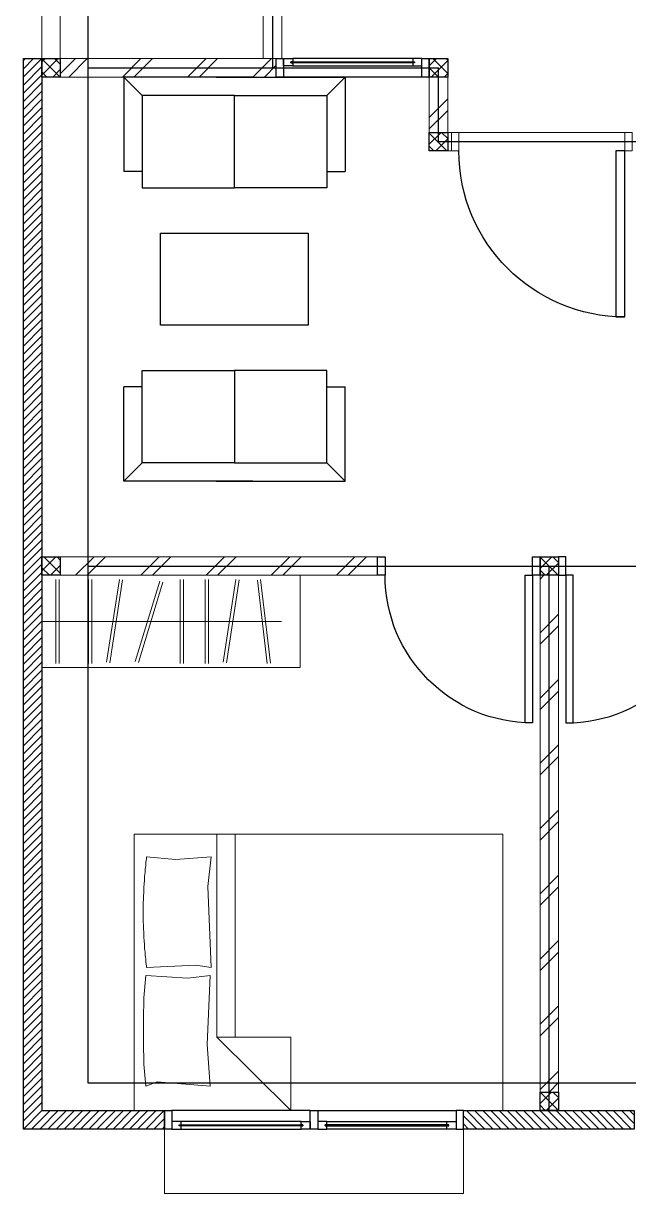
# Model space of a CAD drawing. Header units: millimetres. Extents: x -324 to 75, y -297 to 70.
# Drawn here: x -85.46 to -82.18, y 40.18 to 46.52 of the extents above; entities that cross this region are included whole.
import ezdxf

# ---------------------------------------------------------------- set-up
doc = ezdxf.new("R2010")
doc.units = ezdxf.units.MM
doc.layers.get('defpoints').update_dxf_attribs({"color": 1})
for name, color, linetype, lineweight in [('ars', 11, 'Continuous', 0), ('KOL', 1, 'Continuous', 30), ('KOLOM', 4, 'Continuous', 9), ('lan', 7, 'Continuous', 15), ('tem', 5, 'Continuous', 20)]:
    doc.layers.add(name, color=color, linetype=linetype, lineweight=lineweight)
doc.layers.add('as', color=1, linetype='Continuous', plot=False)
doc.layers.add('FURNITURE', color=68, linetype='Continuous')
doc.layers.add('Kusen', color=30, linetype='Continuous')
pattern_1 = [(45, (4.4428, -0.8551), (-0.1767767, 0.1767767), []), (45, (4.5053, -0.8551), (-0.1767767, 0.1767767), [])]

# ---------------------------------------------------------------- blocks, each defined once
blk = doc.blocks.new('T. J1')
at = {"layer": 'Kusen'}
for p, q in [((-0.7188, 0.1), (-0.0688, 0.1)), ((0.7212, 0.1), (0.0712, 0.1)), ((-0.0188, 0), (-0.7688, 0)), ((-0.0688, 0.06), (-0.7188, 0.06)), ((0.0212, 0), (0.7712, 0)), ((0.0712, 0.06), (0.7212, 0.06))]:
    blk.add_line(p, q, dxfattribs=at)
for points in [[(-0.8088, 0), (-0.7688, 0), (-0.7688, 0.1), (-0.8088, 0.1)], [(-0.0188, 0), (0.0212, 0), (0.0212, 0.1), (-0.0188, 0.1)], [(0.8112, 0), (0.7712, 0), (0.7712, 0.1), (0.8112, 0.1)]]:
    blk.add_lwpolyline(points, close=True, dxfattribs=at)
for points in [[(-0.7188, 0.0775), (-0.7188, 0.06), (-0.7688, 0.06), (-0.7688, 0.1), (-0.7188, 0.1), (-0.7188, 0.0825), (-0.7288, 0.0825), (-0.7288, 0.0775), (-0.7188, 0.0775)], [(-0.0688, 0.0775), (-0.0688, 0.06), (-0.0188, 0.06), (-0.0188, 0.1), (-0.0688, 0.1), (-0.0688, 0.0825), (-0.0588, 0.0825), (-0.0588, 0.0775), (-0.0688, 0.0775)], [(0.0712, 0.0775), (0.0712, 0.06), (0.0212, 0.06), (0.0212, 0.1), (0.0712, 0.1), (0.0712, 0.0825), (0.0612, 0.0825), (0.0612, 0.0775), (0.0712, 0.0775)], [(0.7212, 0.0775), (0.7212, 0.06), (0.7712, 0.06), (0.7712, 0.1), (0.7212, 0.1), (0.7212, 0.0825), (0.7312, 0.0825), (0.7312, 0.0775), (0.7212, 0.0775)]]:
    blk.add_lwpolyline(points, dxfattribs=at)
at = {"layer": 'Kusen', "color": 141}
for points in [[(-0.7288, 0.0775), (-0.0588, 0.0775), (-0.0588, 0.0825), (-0.7288, 0.0825)], [(0.7312, 0.0775), (0.0612, 0.0775), (0.0612, 0.0825), (0.7312, 0.0825)]]:
    blk.add_lwpolyline(points, close=True, dxfattribs=at)
blk = doc.blocks.new('P.80')
at = {"layer": 'Kusen'}
for points in [[(-69.8094, -74.8368), (-69.7694, -74.8368), (-69.7694, -74.0368), (-69.8094, -74.0368)], [(-70.6094, -74.9368), (-70.5694, -74.9368), (-70.5694, -74.8368), (-70.6094, -74.8368)], [(-69.7694, -74.9368), (-69.7294, -74.9368), (-69.7294, -74.8368), (-69.7694, -74.8368)]]:
    blk.add_lwpolyline(points, close=True, dxfattribs=at)
blk.add_arc((-69.7694, -74.8368), 0.8, 90, 180, dxfattribs=at)
blk = doc.blocks.new('K 10.10')
at = {"layer": 'ars'}
h = blk.add_hatch(dxfattribs=at)
h.set_pattern_fill('_USER', color=256, scale=0.05, angle=45, double=1, pattern_type=0)
h.set_pattern_definition([(45, (0, 0), (-0.035355339, 0.035355339), []), (135, (0, 0), (-0.035355339, -0.035355339), [])])
h.paths.add_polyline_path([(1560.5383, 1380.4069), (1560.6383, 1380.4069), (1560.6383, 1380.5069), (1560.5383, 1380.5069)])
at = {"layer": 'KOL'}
blk.add_lwpolyline([(1560.5383, 1380.4069), (1560.6383, 1380.4069), (1560.6383, 1380.5069), (1560.5383, 1380.5069)], close=True, dxfattribs=at)
blk = doc.blocks.new('P-90')
at = {"layer": 'Kusen'}
blk.add_lwpolyline([(374.6908, -21.5979), (374.7408, -21.5979), (374.7408, -22.4979), (374.6908, -22.4979)], close=True, dxfattribs=at)
at = {"layer": 'Kusen', "lineweight": 9}
for points in [[(373.8008, -22.4979), (373.8408, -22.4979), (373.8408, -22.5979), (373.8008, -22.5979)], [(374.7408, -22.4979), (374.7808, -22.4979), (374.7808, -22.5979), (374.7408, -22.5979)]]:
    blk.add_lwpolyline(points, close=True, dxfattribs=at)
at = {"layer": 'Kusen'}
blk.add_arc((374.7408, -22.4979), 0.9, 90, 180, dxfattribs=at)
blk = doc.blocks.new('BED1')
at = {"color": 0, "linetype": 'Continuous'}
for points in [[(1.9976, 0), (1.9976, 1.4976), (0, 1.4976), (0, 0), (1.9976, 0)], [(1.5484, 1.0993), (1.1489, 1.0993), (1.1489, 1.4976), (1.5484, 1.0993)], [(1.9346, 1.3656), (1.9443, 1.2458), (1.9467, 1.1259), (1.9467, 1.0061), (1.9443, 0.8862), (1.9346, 0.7663), (1.707, 0.7809), (1.586, 0.7663), (1.6017, 1.1404), (1.586, 1.3656), (1.8717, 1.3426), (1.9346, 1.3656)], [(1.4492, 1.0993), (1.4492, 0)], [(1.5484, 1.0993), (1.5484, 0)], [(1.9298, 0.1235), (1.7724, 0.138), (1.5799, 0.1235), (1.5981, 0.2833), (1.5799, 0.7228), (1.6634, 0.7094), (1.9298, 0.7228)], [(1.9298, 0.1235), (1.931, 0.1332), (1.9322, 0.1429), (1.9334, 0.1513), (1.9346, 0.161), (1.9346, 0.1707), (1.9358, 0.1804), (1.937, 0.1889), (1.9383, 0.1985), (1.9383, 0.2082), (1.9395, 0.2179), (1.9407, 0.2264), (1.9407, 0.2361), (1.9419, 0.2458), (1.9419, 0.2542), (1.9431, 0.2639), (1.9431, 0.2736), (1.9443, 0.2833), (1.9443, 0.2918), (1.9455, 0.3015), (1.9455, 0.3111), (1.9455, 0.3208), (1.9467, 0.3293), (1.9467, 0.339), (1.9467, 0.3487), (1.9467, 0.3584), (1.9479, 0.3668), (1.9479, 0.3765), (1.9479, 0.3862), (1.9479, 0.3959), (1.9479, 0.4044), (1.9479, 0.414), (1.9479, 0.4237), (1.9479, 0.4334), (1.9479, 0.4419), (1.9479, 0.4516), (1.9479, 0.4613), (1.9479, 0.4709), (1.9479, 0.4794), (1.9467, 0.4891), (1.9467, 0.4988), (1.9467, 0.5085), (1.9467, 0.5169), (1.9455, 0.5266), (1.9455, 0.5363), (1.9455, 0.546), (1.9443, 0.5545), (1.9443, 0.5642), (1.9431, 0.5738), (1.9431, 0.5835), (1.9419, 0.592), (1.9419, 0.6017), (1.9407, 0.6114), (1.9407, 0.6199), (1.9395, 0.6295), (1.9383, 0.6392), (1.9383, 0.6489), (1.937, 0.6574), (1.9358, 0.6671), (1.9346, 0.6768), (1.9346, 0.6864), (1.9334, 0.6949), (1.9322, 0.7046), (1.931, 0.7143), (1.9298, 0.7228)]]:
    blk.add_lwpolyline(points, dxfattribs=at)
blk = doc.blocks.new('LEMARI1')
for points in [[(0.6998, 0.4988), (-0.6998, 0.4988)], [(-0.6998, 0), (0.6998, 0), (0.6998, 0.4988), (-0.6998, 0.4988), (-0.6998, 0)], [(-0.5387, 0.4758), (-0.4855, 0.023)], [(-0.4685, 0.0254), (-0.5206, 0.477)], [(-0.3002, 0.4746), (-0.3705, 0.0242)], [(-0.3523, 0.0218), (-0.2821, 0.4709)], [(-0.2034, 0.477), (-0.2034, 0.0218)], [(-0.1852, 0.0218), (-0.1852, 0.477)], [(-0.0678, 0.477), (-0.0678, 0.0218)], [(-0.0496, 0.0218), (-0.0496, 0.477)], [(0.1755, 0.4722), (0.0436, 0.0363)], [(0.0605, 0.0315), (0.1937, 0.4673)], [(0.3317, 0.4746), (0.2627, 0.0242)], [(0.2797, 0.0218), (0.3499, 0.4709)], [(0.4286, 0.477), (0.4286, 0.0218)], [(0.4467, 0.0218), (0.4467, 0.477)], [(0.6053, 0.477), (0.6053, 0.0218)], [(0.6235, 0.0218), (0.6235, 0.477)], [(0.6998, 0.2494), (-0.5993, 0.2494)]]:
    blk.add_lwpolyline(points)
blk = doc.blocks.new('tamu02')
at = {"linetype": 'Continuous'}
for points in [[(-0.5005, 1.2448), (-0.5998, 1.3453)], [(0.1005, 1.3453), (-0.5985, 1.3453), (-0.5985, 0.8339)], [(-0.0993, 1.3453), (0.5998, 1.3453), (0.5998, 0.8339)], [(0.5005, 1.2448), (0.5998, 1.3453)], [(-0.4993, 0.7444), (0, 0.7444), (0, 1.2448), (-0.4993, 1.2448), (-0.4993, 0.7444)], [(0.5005, 0.7444), (0, 0.7444), (0, 1.2448), (0.5005, 1.2448), (0.5005, 0.7444)], [(-0.4993, 0.8339), (-0.5985, 0.8339)], [(0.5005, 0.8339), (0.5998, 0.8339)], [(-0.4993, -0.2444), (0, -0.2444), (0, -0.7448), (-0.4993, -0.7448), (-0.4993, -0.2444)], [(0.5005, -0.2444), (0, -0.2444), (0, -0.7448), (0.5005, -0.7448), (0.5005, -0.2444)], [(0.1005, -0.8453), (-0.5985, -0.8453), (-0.5985, -0.3339)], [(-0.4993, -0.3339), (-0.5985, -0.3339)], [(-0.0993, -0.8453), (0.5998, -0.8453), (0.5998, -0.3339)], [(0.5005, -0.3339), (0.5998, -0.3339)], [(-0.5005, -0.7448), (-0.5998, -0.8453)], [(0.5005, -0.7448), (0.5998, -0.8453)]]:
    blk.add_lwpolyline(points, dxfattribs=at)
blk.add_lwpolyline([(0.4, 0.5), (0.4, 0), (-0.4, 0), (-0.4, 0.5), (0.4, 0.5)])
blk = doc.blocks.new('T. J2')
at = {"layer": 'Kusen'}
for p, q in [((-0.3692, 0.1), (0.2808, 0.1)), ((-0.4192, 0), (0.3308, 0)), ((0.2808, 0.06), (-0.3692, 0.06))]:
    blk.add_line(p, q, dxfattribs=at)
for points in [[(-0.4592, 0), (-0.4192, 0), (-0.4192, 0.1), (-0.4592, 0.1)], [(0.3308, 0), (0.3708, 0), (0.3708, 0.1), (0.3308, 0.1)]]:
    blk.add_lwpolyline(points, close=True, dxfattribs=at)
for points in [[(-0.3692, 0.0775), (-0.3692, 0.06), (-0.4192, 0.06), (-0.4192, 0.1), (-0.3692, 0.1), (-0.3692, 0.0825), (-0.3792, 0.0825), (-0.3792, 0.0775), (-0.3692, 0.0775)], [(0.2808, 0.0775), (0.2808, 0.06), (0.3308, 0.06), (0.3308, 0.1), (0.2808, 0.1), (0.2808, 0.0825), (0.2908, 0.0825), (0.2908, 0.0775), (0.2808, 0.0775)]]:
    blk.add_lwpolyline(points, dxfattribs=at)
at = {"layer": 'Kusen', "color": 141}
blk.add_lwpolyline([(-0.3792, 0.0775), (0.2908, 0.0775), (0.2908, 0.0825), (-0.3792, 0.0825)], close=True, dxfattribs=at)
blk = doc.blocks.new('A-2')
at = {"layer": 'ars'}
h = blk.add_hatch(dxfattribs=at)
h.set_pattern_fill('ANSI31', color=256, scale=0.25, angle=180, style=0)
h.set_pattern_definition([(225, (-32.84, 7.669545), (0.022097087, -0.022097087), [])])
h.paths.add_polyline_path([(-32.075, 42.7695), (-32.74, 42.7695), (-32.84, 42.7695), (-32.84, 48.5695), (-32.74, 48.5695), (-32.74, 42.8695), (-32.075, 42.8695)])
h = blk.add_hatch(dxfattribs=at)
h.set_pattern_fill('TEMBOK', color=256, scale=0.25)
h.set_pattern_definition([(45, (3.8928, -3.5551), (-0.1767767, 0.1767767), []), (45, (3.9553, -3.5551), (-0.1767767, 0.1767767), [])])
h.paths.add_polyline_path([(-32.64, 48.5695), (-31.47, 48.5695), (-31.47, 48.4695), (-32.64, 48.4695)])
h = blk.add_hatch(dxfattribs=at)
h.set_pattern_fill('TEMBOK', color=256, scale=0.25)
h.set_pattern_definition([(45, (3.8428, -7.2551), (-0.1767767, 0.1767767), []), (45, (3.9053, -7.2551), (-0.1767767, 0.1767767), [])])
h.paths.add_polyline_path([(-30.54, 48.4695), (-30.64, 48.4695), (-30.64, 48.1695), (-30.54, 48.1695)])
h = blk.add_hatch(dxfattribs=at)
h.set_pattern_fill('TEMBOK', color=256, scale=0.25)
h.set_pattern_definition(pattern_1)
h.paths.add_polyline_path([(-32.64, 45.8695), (-30.92, 45.8695), (-30.92, 45.7695), (-32.64, 45.7695)])
h = blk.add_hatch(dxfattribs=at)
h.set_pattern_fill('TEMBOK', color=256, scale=0.25)
h.set_pattern_definition(pattern_1)
h.paths.add_polyline_path([(-29.94, 45.7695), (-30.04, 45.7695), (-30.04, 42.9695), (-29.94, 42.9695)])
h = blk.add_hatch(dxfattribs=at)
h.set_pattern_fill('ANSI31', color=256, scale=0.25, angle=180, style=0)
h.set_pattern_definition([(135, (-519.768732, -326.73004), (0.0220970869, 0.0220970869), [])])
h.paths.add_polyline_path([(-30.455, 42.8695), (-29.53, 42.8695), (-29.53, 42.7695), (-30.455, 42.7695)])
at = {"layer": 'as'}
for p, q in [((-32.49, 56.1195), (-32.49, 43.0195)), ((-31.49, 50.6195), (-31.49, 48.5195)), ((-32.49, 48.5195), (-30.59, 48.5195)), ((-30.59, 48.1195), (-30.59, 48.5195)), ((-30.59, 48.1195), (-29.49, 48.1195)), ((-32.49, 45.8195), (-26.29, 45.8195)), ((-29.99, 42.8695), (-29.99, 45.8195)), ((-32.49, 43.0195), (41.91, 43.0195))]:
    blk.add_line(p, q, dxfattribs=at)
at = {"layer": 'KOL'}
blk.add_lwpolyline([(-32.075, 42.7695), (-32.74, 42.7695), (-32.84, 42.7695), (-32.84, 48.5695), (-32.74, 48.5695), (-32.74, 42.8695), (-32.075, 42.8695), (-32.075, 42.7695)], dxfattribs=at)
blk.add_lwpolyline([(-30.455, 42.8695), (-29.53, 42.8695), (-29.53, 42.7695), (-30.455, 42.7695)], close=True, dxfattribs=at)
at = {"layer": 'lan'}
for p, q in [((-29.58, 48.1695), (-30.48, 48.1695)), ((-32.075, 42.7695), (-32.075, 42.4195)), ((-30.455, 42.7695), (-30.455, 42.4195)), ((-30.455, 42.4195), (-32.075, 42.4195))]:
    blk.add_line(p, q, dxfattribs=at)
for points in [[(-32.74, 50.5695), (-32.64, 50.5695), (-32.64, 48.5695), (-32.74, 48.5695)], [(-31.54, 50.5695), (-31.44, 50.5695), (-31.44, 48.5695), (-31.54, 48.5695)]]:
    blk.add_lwpolyline(points, close=True, dxfattribs=at)
at = {"layer": 'tem'}
for points in [[(-31.47, 48.4695), (-32.64, 48.4695), (-32.64, 48.5695), (-31.47, 48.5695)], [(-30.54, 48.4695), (-30.64, 48.4695), (-30.64, 48.1695), (-30.54, 48.1695)], [(-30.52, 48.1695), (-30.54, 48.1695), (-30.54, 48.0695), (-30.52, 48.0695)], [(-30.92, 45.7695), (-32.64, 45.7695), (-32.64, 45.8695), (-30.92, 45.8695)], [(-30.04, 45.7695), (-29.94, 45.7695), (-29.94, 42.9695), (-30.04, 42.9695)]]:
    blk.add_lwpolyline(points, close=True, dxfattribs=at)
at = {"layer": 'ars', "rotation": 180}
for name, p in [('LEMARI1', (-32.0402, 45.7695)), ('BED1', (-30.2424, 44.3671))]:
    blk.add_blockref(name, p, dxfattribs=at)
at = {"layer": 'FURNITURE'}
blk.add_blockref('tamu02', (-31.6966, 47.1242), dxfattribs=at)
at = {"layer": 'KOLOM', "extrusion": (0, 0, -1), "zscale": -1}
for p in [(-1527.8983, -1331.9373), (-1529.9983, -1331.9373), (-1529.9983, -1332.3373), (-1527.8983, -1334.6373), (-1530.5983, -1334.6373), (-1530.5983, -1337.5373)]:
    blk.add_blockref('K 10.10', p, dxfattribs=at)
at = {"layer": 'Kusen', "xscale": -1}
blk.add_blockref('T. J2', (-31.0992, 48.4695), dxfattribs=at)
at = {"layer": 'Kusen', "xscale": -1, "rotation": 180}
for name, p in [('P-90', (-404.3208, 25.5717)), ('P.80', (39.6894, -29.0673)), ('T. J1', (-31.2662, 42.8695))]:
    blk.add_blockref(name, p, dxfattribs=at)
at = {"layer": 'Kusen', "rotation": 180}
blk.add_blockref('P.80', (-99.6694, -29.0673), dxfattribs=at)

msp = doc.modelspace()

# ---------------------------------------------------------------- block references
at = {"layer": 'defpoints'}
msp.add_blockref('A-2', (-52.6163, -2.2441), dxfattribs=at)

doc.saveas('drawing.dxf')
